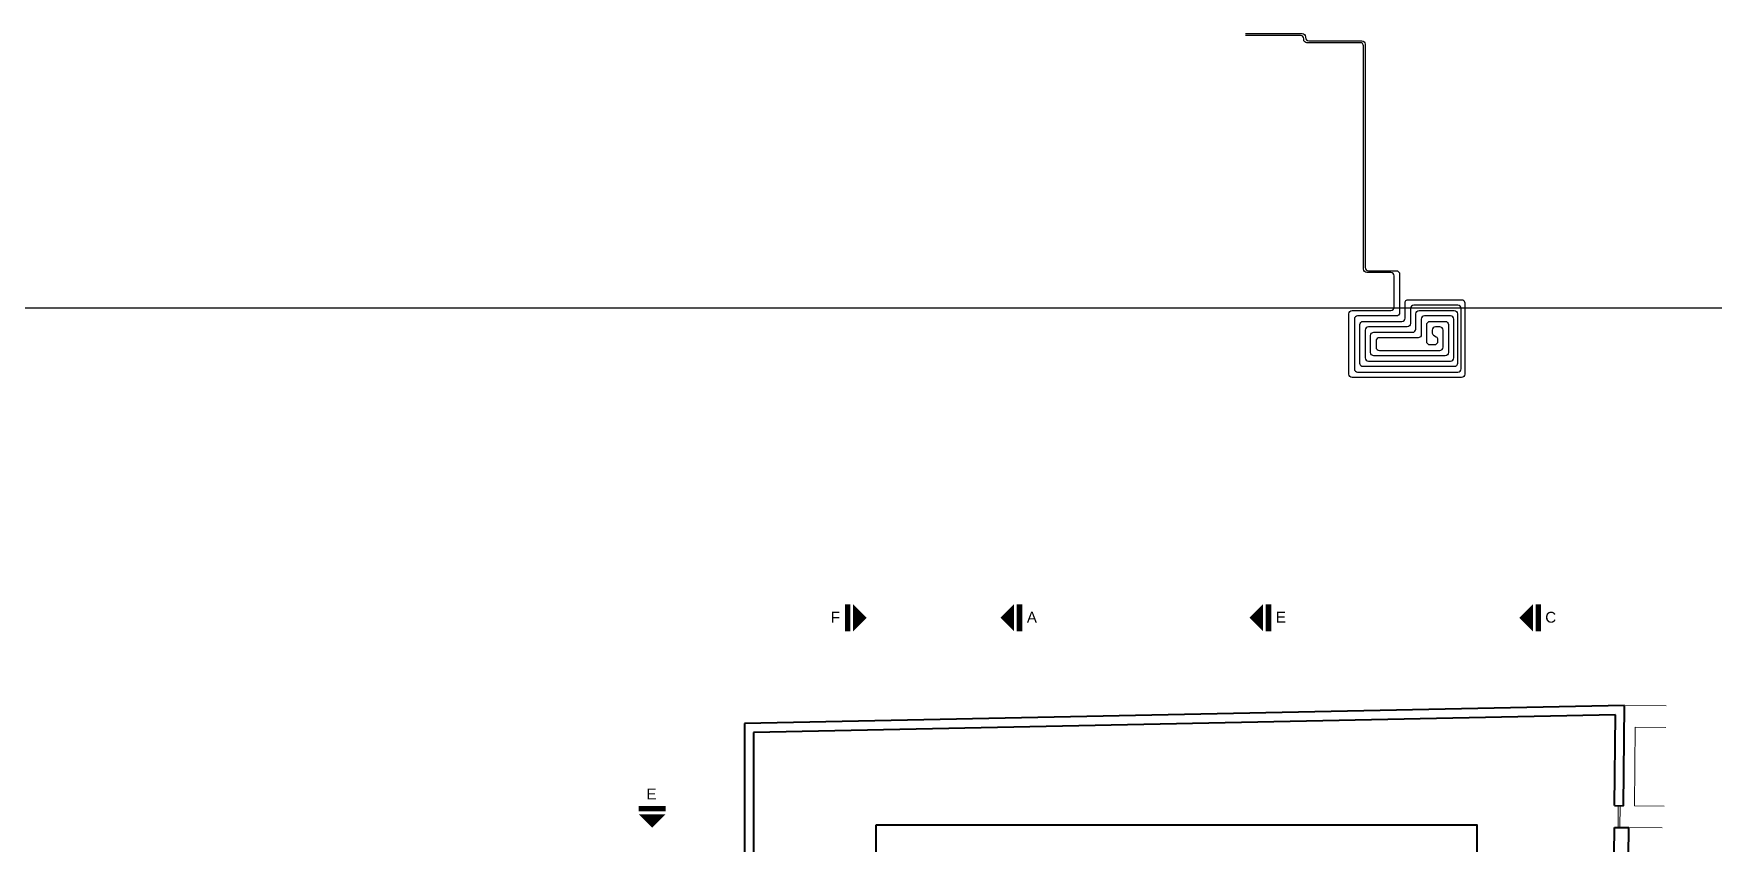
# Model space of a CAD drawing. Header units: millimetres. Extents: x 898 to 1196, y 229 to 443.
# Drawn here: x 1083.51 to 1129.94, y 355.34 to 377.71 of the extents above; entities that cross this region are included whole.
import ezdxf
from ezdxf.enums import TextEntityAlignment as Align

# ---------------------------------------------------------------- set-up
doc = ezdxf.new("R2010")
doc.units = ezdxf.units.MM
doc.layers.get('DEFPOINTS').update_dxf_attribs({"color": 53})
doc.layers.add('02-mandata', color=1, linetype='Continuous')
for name, color, linetype, lineweight in [('p allége', 1, 'Continuous', 20), ('p mur', 7, 'Continuous', 40), ('p symbole', 6, 'Continuous', 20), ('p texte', 7, 'Continuous', 15)]:
    doc.layers.add(name, color=color, linetype=linetype, lineweight=lineweight)
doc.styles.add('ARIAL', font='Arial.ttf', dxfattribs={"height": 0.1})

msp = doc.modelspace()

# ---------------------------------------------------------------- linework, layer by layer
at = {"layer": '02-mandata'}
msp.add_lwpolyline([(1117.009, 377.711), (1118.579, 377.711, -0.414214), (1118.669, 377.621), (1118.669, 377.601, 0.414214), (1118.759, 377.511), (1120.229, 377.511, -0.414214), (1120.319, 377.421), (1120.319, 371.251, 0.414214), (1120.409, 371.161), (1121.179, 371.161, -0.414214), (1121.269, 371.071), (1121.269, 370.001, -0.414214), (1121.179, 369.911), (1120.109, 369.911, 0.414214), (1120.019, 369.821), (1120.019, 368.451, 0.414214), (1120.109, 368.361), (1122.879, 368.361, 0.414214), (1122.969, 368.451), (1122.969, 370.121, 0.414214), (1122.879, 370.211), (1121.659, 370.211, 0.414214), (1121.569, 370.121), (1121.569, 369.701, -0.414214), (1121.479, 369.611), (1120.409, 369.611, 0.414214), (1120.319, 369.521), (1120.319, 368.751, 0.414214), (1120.409, 368.661), (1122.679, 368.661, 0.414214), (1122.769, 368.751), (1122.769, 369.821, 0.414214), (1122.679, 369.911), (1121.959, 369.911, 0.414214), (1121.869, 369.821), (1121.869, 369.401, -0.414214), (1121.779, 369.311), (1120.709, 369.311, 0.414214), (1120.619, 369.221), (1120.619, 369.051, 0.414214), (1120.709, 368.961), (1122.379, 368.961, 0.414214), (1122.469, 369.051), (1122.469, 369.521, 0.414214), (1122.379, 369.611), (1122.259, 369.611, 0.414214), (1122.169, 369.521), (1122.169, 369.46, 0.250765), (1122.209, 369.385), (1122.279, 369.338, -0.250765), (1122.319, 369.263), (1122.319, 369.201, -0.414214), (1122.229, 369.111), (1122.109, 369.111, -0.414214), (1122.019, 369.201), (1122.019, 369.671, -0.414214), (1122.109, 369.761), (1122.529, 369.761, -0.414214), (1122.619, 369.671), (1122.619, 368.901, -0.414214), (1122.529, 368.811), (1120.559, 368.811, -0.414214), (1120.469, 368.901), (1120.469, 369.371, -0.414214), (1120.559, 369.461), (1121.629, 369.461, 0.414214), (1121.719, 369.551), (1121.719, 369.971, -0.414214), (1121.809, 370.061), (1122.779, 370.061, -0.414214), (1122.869, 369.971), (1122.869, 368.601, -0.414214), (1122.779, 368.511), (1120.259, 368.511, -0.414214), (1120.169, 368.601), (1120.169, 369.671, -0.414214), (1120.259, 369.761), (1121.329, 369.761, 0.414214), (1121.419, 369.851), (1121.419, 370.271, -0.414214), (1121.509, 370.361), (1122.979, 370.361, -0.414214), (1123.069, 370.271), (1123.069, 368.301, -0.414214), (1122.979, 368.211), (1119.959, 368.211, -0.414214), (1119.869, 368.301), (1119.869, 369.971, -0.414214), (1119.959, 370.061), (1121.029, 370.061, 0.414214), (1121.119, 370.151), (1121.119, 371.021, 0.414214), (1121.029, 371.111), (1120.359, 371.111, -0.414214), (1120.269, 371.201), (1120.269, 377.371, 0.414214), (1120.179, 377.461), (1118.709, 377.461, -0.414214), (1118.619, 377.551), (1118.619, 377.571, 0.414214), (1118.529, 377.661), (1117.011, 377.661)], format="xyb", dxfattribs=at)
at = {"layer": 'DEFPOINTS'}
msp.add_lwpolyline([(1082.329, 370.134), (1140.728, 370.134), (1140.728, 320.134), (1082.329, 320.134)], close=True, dxfattribs=at)
at = {"layer": 'p allége'}
for p, q in [((1127.487, 359.15), (1128.635, 359.14)), ((1127.762, 356.378), (1127.782, 358.548)), ((1127.782, 358.548), (1128.629, 358.54)), ((1127.312, 356.382), (1127.307, 355.782)), ((1127.362, 356.382), (1127.357, 355.782)), ((1127.762, 356.378), (1128.587, 356.371)), ((1127.607, 355.78), (1128.527, 355.772))]:
    msp.add_line(p, q, dxfattribs=at)
at = {"layer": 'p mur'}
for p, q in [((1127.487, 359.151), (1103.163, 358.652)), ((1127.462, 356.381), (1127.487, 359.151)), ((1103.163, 358.652), (1103.163, 331.56)), ((1127.235, 358.896), (1103.413, 358.407)), ((1127.212, 356.383), (1127.235, 358.896)), ((1103.413, 358.407), (1103.413, 331.56)), ((1127.212, 356.383), (1127.462, 356.381)), ((1127.178, 352.483), (1127.207, 355.783)), ((1127.207, 355.783), (1127.607, 355.78)), ((1127.6, 354.98), (1127.607, 355.78))]:
    msp.add_line(p, q, dxfattribs=at)
msp.add_lwpolyline([(1106.8, 355.85), (1123.4, 355.85), (1123.4, 336.75), (1106.8, 336.75)], close=True, dxfattribs=at)
at = {"layer": 'p symbole', "color": 252, "true_color": 0x939598}
for points in [[(1106.162, 361.574, 0.75, 0, 0), (1106.537, 361.574, 0, 0, 0)], [(1110.613, 361.574, 0.75, 0, 0), (1110.238, 361.574, 0, 0, 0)], [(1117.496, 361.574, 0.75, 0, 0), (1117.121, 361.574, 0, 0, 0)], [(1124.956, 361.574, 0.75, 0, 0), (1124.581, 361.574, 0, 0, 0)], [(1100.607, 356.147, 0.75, 0, 0), (1100.607, 355.772, 0, 0, 0)]]:
    msp.add_lwpolyline(points, format="xyseb", dxfattribs=at)
at = {"layer": 'p symbole', "color": 252, "true_color": 0x939598, "const_width": 0.15}
for points in [[(1106.012, 361.199), (1106.012, 361.949)], [(1110.763, 361.199), (1110.763, 361.949)], [(1117.646, 361.199), (1117.646, 361.949)], [(1125.106, 361.199), (1125.106, 361.949)], [(1100.232, 356.297), (1100.982, 356.297)]]:
    msp.add_lwpolyline(points, dxfattribs=at)

# ---------------------------------------------------------------- texts
at = {"layer": 'p texte', "style": 'ARIAL'}
for s, p in [('F', (1105.672, 361.588)), ('A', (1111.104, 361.588)), ('E', (1117.987, 361.588)), ('C', (1125.446, 361.588)), ('E', (1100.589, 356.704))]:
    msp.add_text(s, height=0.3, dxfattribs=at).set_placement(p, align=Align.MIDDLE)

doc.saveas('drawing.dxf')
